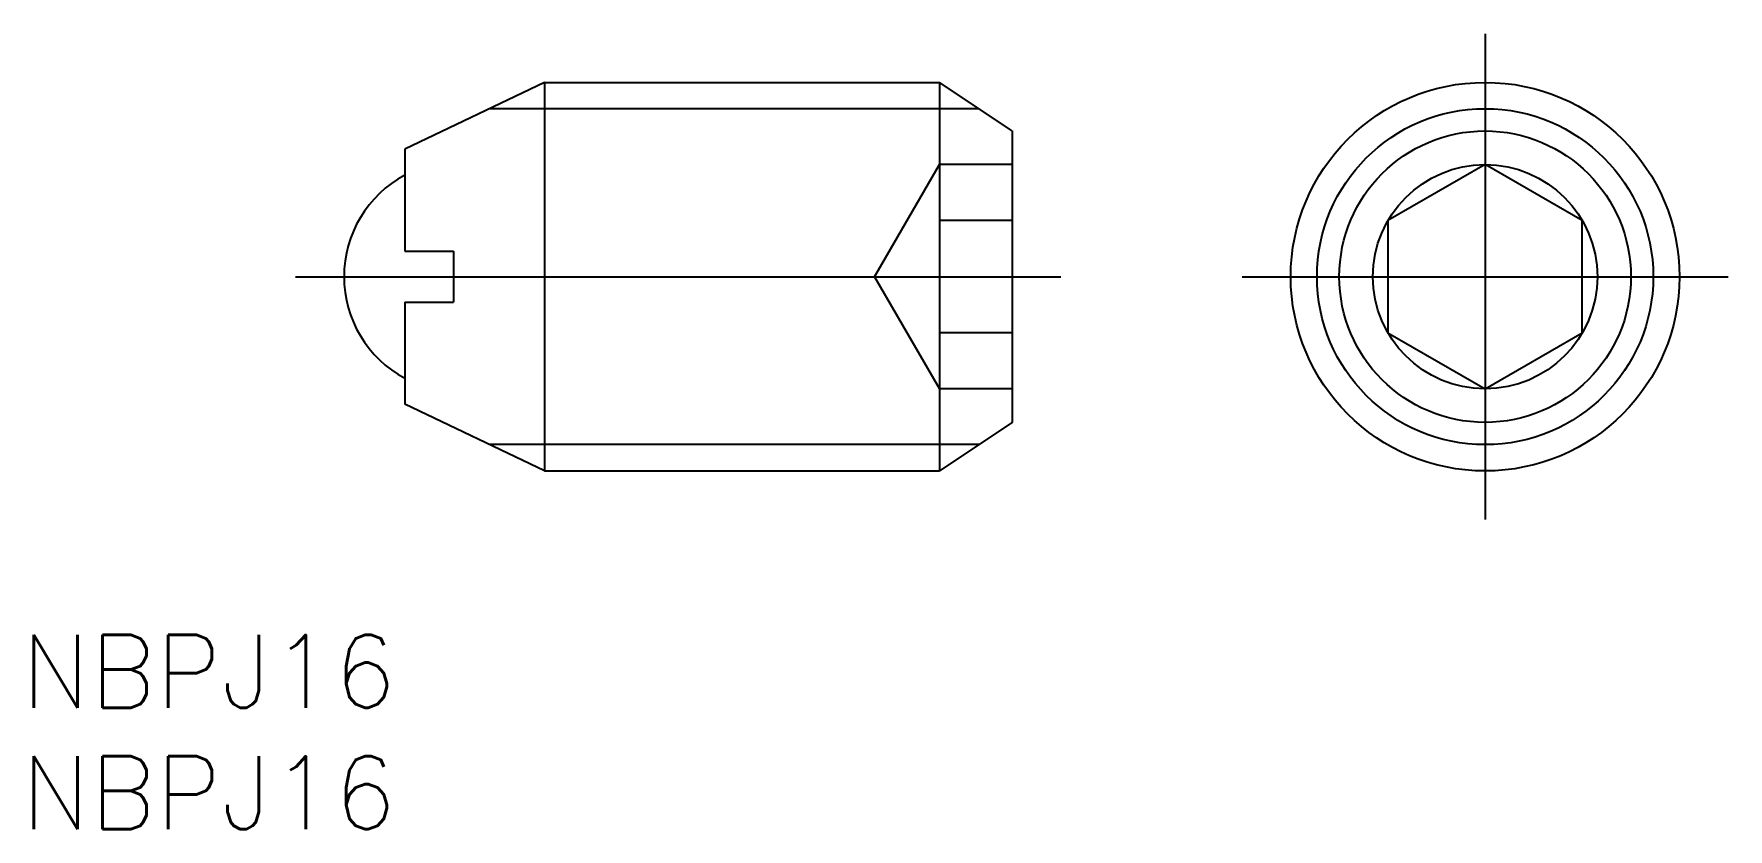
# Model space of a CAD drawing. Extents: x -59.7 to 10, y -22.8 to 10.
import ezdxf

# ---------------------------------------------------------------- set-up
doc = ezdxf.new("R2010")
doc.units = 0
doc.linetypes.add('CENTER', pattern=[50.8, 31.75, -6.35, 6.35, -6.35])
doc.linetypes.add('DASHED', pattern=[19.05, 12.7, -6.35])
doc.layers.get('0').update_dxf_attribs({"linetype": 'CONTINUOUS'})
doc.layers.add('CENTER', color=1, linetype='CENTER')
doc.styles.get("Standard").update_dxf_attribs({"font": 'txt.shx', "height": 3, "bigfont": 'bigfont.shx'})

msp = doc.modelspace()

# ---------------------------------------------------------------- linework, layer by layer
at = {"color": 7, "linetype": 'CONTINUOUS'}
for p, q in [((-38.711, 8), (-44.461, 5.25)), ((-38.711, 8), (-22.461, 8)), ((-38.711, 8), (-38.711, -8)), ((-19.461, 6), (-22.461, 8)), ((-22.461, 8), (-22.461, -8)), ((-19.461, 6), (-19.461, -6)), ((-44.461, 5.25), (-44.461, 1.05)), ((0, 4.619), (-4, 2.309)), ((4, 2.309), (0, 4.619)), ((-4, 2.309), (-4, -2.309)), ((4, -2.309), (4, 2.309)), ((-44.461, 1.05), (-42.461, 1.05)), ((-42.461, 1.05), (-42.461, -1.05)), ((-44.461, -1.05), (-44.461, -5.25)), ((-44.461, -1.05), (-42.461, -1.05)), ((-4, -2.309), (0, -4.619)), ((0, -4.619), (4, -2.309)), ((-38.711, -8), (-44.461, -5.25)), ((-19.461, -6), (-22.461, -8)), ((-38.711, -8), (-22.461, -8))]:
    msp.add_line(p, q, dxfattribs=at)
at = {"color": 3, "linetype": 'CONTINUOUS'}
for p, q in [((-20.837, 6.917), (-40.975, 6.917)), ((-20.837, -6.918), (-40.975, -6.918))]:
    msp.add_line(p, q, dxfattribs=at)
at = {"color": 3, "linetype": 'DASHED'}
for p, q in [((-25.128, 0), (-22.461, 4.619)), ((-19.461, 4.619), (-22.461, 4.619)), ((-19.461, 2.309), (-22.461, 2.309)), ((-25.128, 0), (-22.461, -4.619)), ((-19.461, -2.309), (-22.461, -2.309)), ((-19.461, -4.619), (-22.461, -4.619))]:
    msp.add_line(p, q, dxfattribs=at)
at = {"color": 7, "linetype": 'CONTINUOUS'}
for radius in [8, 6, 4.619]:
    msp.add_circle((0, 0), radius, dxfattribs=at)
at = {"color": 3, "linetype": 'CONTINUOUS'}
msp.add_circle((0, 0), 6.918, dxfattribs=at)
at = {"color": 7, "linetype": 'CONTINUOUS'}
msp.add_arc((-42.211, 0), 4.75, 118.27371, 241.72629, dxfattribs=at)
at = {"layer": 'CENTER', "color": 1, "linetype": 'CENTER'}
for p, q in [((0, 10), (0, -10)), ((-48.961, 0), (-17.461, 0)), ((-10, 0), (10, 0))]:
    msp.add_line(p, q, dxfattribs=at)

# ---------------------------------------------------------------- texts
at = {"color": 7, "linetype": 'CONTINUOUS'}
for p in [(-60.238, -17.752), (-60.238, -22.752)]:
    msp.add_text('NBPJ16', height=3, dxfattribs=at).set_placement(p)

doc.saveas('drawing.dxf')
